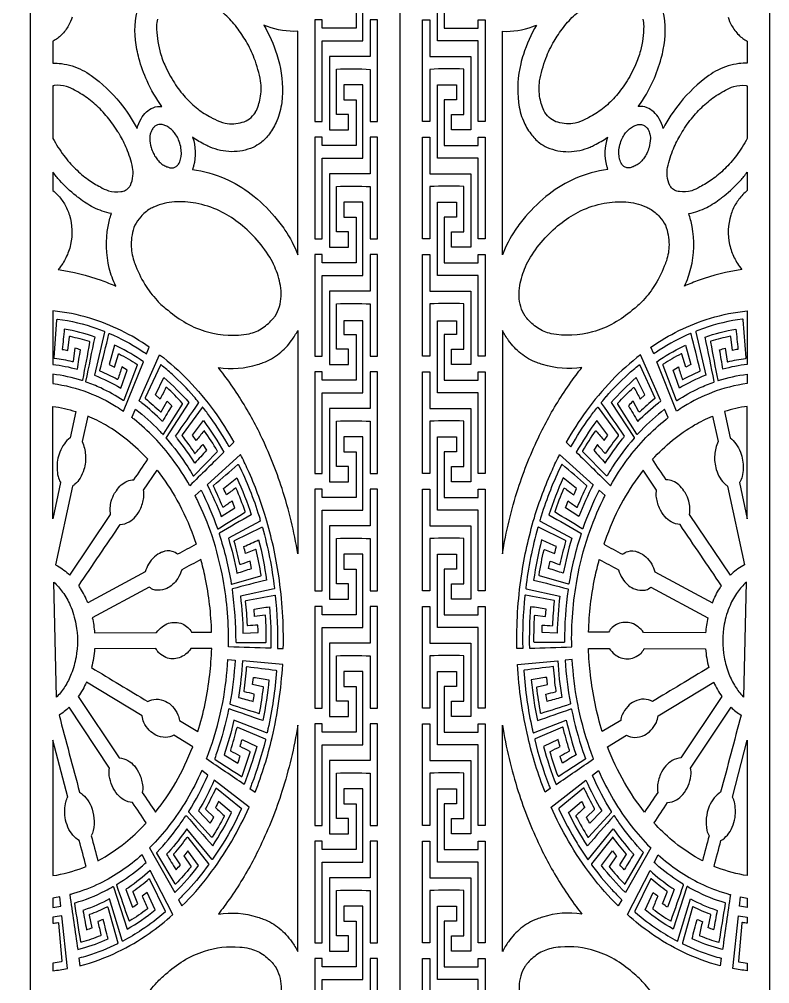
# Model space of a CAD drawing. Header units: millimetres. Extents: x -250 to 750, y -1000 to 1000.
# Drawn here: x 242 to 750, y -224 to 428 of the extents above; entities that cross this region are included whole.
import ezdxf

# ---------------------------------------------------------------- set-up
doc = ezdxf.new("R2010")
doc.units = ezdxf.units.MM
doc.layers.add('Default', color=70, linetype='Continuous')

msp = doc.modelspace()

# ---------------------------------------------------------------- linework, layer by layer
at = {"layer": 'Default'}
for p, q in [((250, -1000), (250, 1000)), ((500, -1000), (500, 1000))]:
    msp.add_line(p, q, dxfattribs=at)
for points in [[(0, -1000), (250, -1000), (500, -1000), (750, -1000), (750, 1000), (500, 1000), (250, 1000), (0, 1000), (-250, 1000), (-250, -1000)], [(470.22, 422.28), (447.2, 422.28), (447.2, 427.92), (442.38, 427.92), (442.38, 359.18), (447.2, 359.17), (447.2, 413.69), (474.81, 413.69), (474.81, 463.35), (461.91, 463.35), (461.91, 453.16), (470.22, 453.16)], [(529.78, 422.28), (552.8, 422.28), (552.8, 427.92), (557.62, 427.92), (557.62, 359.18), (552.8, 359.17), (552.8, 413.69), (525.19, 413.69), (525.19, 463.35), (538.09, 463.35), (538.09, 453.16), (529.78, 453.16)], [(474.81, 269.24), (474.81, 304.67), (461.91, 304.67), (461.91, 294.48), (470.22, 294.48), (470.22, 263.6), (447.2, 263.6), (447.2, 269.24), (442.38, 269.24), (442.38, 200.5), (447.2, 200.5), (447.2, 255.01), (474.81, 255.01)], [(525.19, 269.24), (525.19, 304.67), (538.09, 304.67), (538.09, 294.48), (529.78, 294.48), (529.78, 263.6), (552.8, 263.6), (552.8, 269.24), (557.62, 269.24), (557.62, 200.5), (552.8, 200.5), (552.8, 255.01), (525.19, 255.01)], [(461.91, 224.54), (461.91, 215.14), (470.22, 215.14), (470.22, 184.26), (447.2, 184.26), (447.2, 189.91), (442.38, 189.9), (442.38, 121.16), (447.2, 121.16), (447.2, 175.67), (474.81, 175.67), (474.81, 224.54)], [(538.09, 224.54), (538.09, 215.14), (529.78, 215.14), (529.78, 184.26), (552.8, 184.26), (552.8, 189.91), (557.62, 189.9), (557.62, 121.16), (552.8, 121.16), (552.8, 175.67), (525.19, 175.67), (525.19, 224.54)], [(300.03, 216.84), (300.03, 216.84)], [(699.97, 216.84), (699.97, 216.84)], [(470.22, 104.92), (447.2, 104.92), (447.2, 110.57), (442.38, 110.57), (442.38, 41.82), (447.2, 41.82), (447.2, 96.33), (474.81, 96.33), (474.81, 145.99), (461.91, 145.99), (461.91, 135.81), (470.22, 135.81)], [(529.78, 104.92), (552.8, 104.92), (552.8, 110.57), (557.62, 110.57), (557.62, 41.82), (552.8, 41.82), (552.8, 96.33), (525.19, 96.33), (525.19, 145.99), (538.09, 145.99), (538.09, 135.81), (529.78, 135.81)], [(474.81, -48.12), (474.81, -12.69), (461.91, -12.69), (461.91, -22.88), (470.22, -22.88), (470.22, -53.76), (447.2, -53.76), (447.2, -48.11), (442.38, -48.12), (442.38, -116.86), (447.2, -116.86), (447.2, -62.35), (474.81, -62.35)], [(525.19, -48.12), (525.19, -12.69), (538.09, -12.69), (538.09, -22.88), (529.78, -22.88), (529.78, -53.76), (552.8, -53.76), (552.8, -48.11), (557.62, -48.12), (557.62, -116.86), (552.8, -116.86), (552.8, -62.35), (525.19, -62.35)], [(470.22, -133.1), (447.2, -133.1), (447.2, -127.45), (442.38, -127.45), (442.38, -196.2), (447.2, -196.2), (447.2, -141.69), (474.81, -141.69), (474.81, -92.03), (461.91, -92.03), (461.91, -102.21), (470.22, -102.21)], [(529.78, -133.1), (552.8, -133.1), (552.8, -127.45), (557.62, -127.45), (557.62, -196.2), (552.8, -196.2), (552.8, -141.69), (525.19, -141.69), (525.19, -92.03), (538.09, -92.03), (538.09, -102.21), (529.78, -102.21)], [(474.81, -206.8), (474.81, -171.37), (461.91, -171.37), (461.91, -181.56), (470.22, -181.56), (470.22, -212.44), (447.2, -212.44), (447.2, -206.8), (442.38, -206.8), (442.38, -275.54), (447.2, -275.54), (447.2, -221.03), (474.81, -221.03)], [(525.19, -206.8), (525.19, -171.37), (538.09, -171.37), (538.09, -181.56), (529.78, -181.56), (529.78, -212.44), (552.8, -212.44), (552.8, -206.8), (557.62, -206.8), (557.62, -275.54), (552.8, -275.54), (552.8, -221.03), (525.19, -221.03)], [(268.89, -182.86), (268.89, -182.87)], [(731.11, -182.86), (731.11, -182.87)]]:
    msp.add_lwpolyline(points, close=True, dxfattribs=at)
for points in [[(278.2, 429.86, -0.049934), (275.78, 424.18, -0.07268), (270.98, 417.8, -0.083057), (265.15, 413.6), (265.15, 398.58, -0.039443), (270.9, 398.36, -0.087757), (285.06, 394, -0.03732), (291.14, 390.28, -0.067719), (310.64, 371.87, -0.044593), (322.15, 354.52, -0.074728), (324.77, 361.11, -0.078057), (328.41, 365.66, -0.092213), (332.9, 368.54, -0.125168), (338.94, 369.39, -0.054563), (328.84, 386.64, -0.0394), (323.39, 402, -0.016508), (321.96, 407.89, -0.104112), (322.09, 433.64, -0.055688)], [(335.89, 428.48, 0.042835), (335.24, 423.65, 0.062253), (337.43, 407.1, 0.042073), (340.82, 397.44, 0.040544), (347.36, 385.28, 0.040599), (354.71, 375.65, 0.044396), (363.09, 367.81, 0.048786), (372.37, 361.87, 0.012107), (374.7, 360.75, 0.075683), (381.61, 358.15, 0.127305), (393.29, 358.69, 0.097259), (398.12, 361.07, 0.081173), (402.09, 365.39), (402.27, 365.67, 0.071707), (405.39, 374.92, 0.079762), (405.65, 386.69, 0.045827), (401.41, 401.86, 0.042553), (395.79, 413.59, 0.019043), (392.92, 418.07, 0.041776), (385.7, 427.41, 0.045925), (377.4, 435, 0.04961)], [(664.11, 428.48, -0.042835), (664.76, 423.65, -0.062253), (662.57, 407.1, -0.042073), (659.18, 397.44, -0.040544), (652.64, 385.28, -0.040599), (645.29, 375.65, -0.044396), (636.91, 367.81, -0.048786), (627.63, 361.87, -0.012107), (625.3, 360.75, -0.075683), (618.39, 358.15, -0.127305), (606.71, 358.69, -0.097259), (601.88, 361.07, -0.081173), (597.91, 365.39), (597.73, 365.67, -0.071707), (594.61, 374.92, -0.079762), (594.35, 386.69, -0.045827), (598.59, 401.86, -0.042553), (604.21, 413.59, -0.019043), (607.08, 418.07, -0.041776), (614.3, 427.41, -0.045925), (622.6, 435, -0.04961)], [(721.8, 429.86, 0.049934), (724.22, 424.18, 0.07268), (729.02, 417.8, 0.083057), (734.85, 413.6), (734.85, 398.58, 0.039443), (729.1, 398.36, 0.087757), (714.94, 394, 0.03732), (708.86, 390.28, 0.067719), (689.36, 371.87, 0.044593), (677.85, 354.52, 0.074728), (675.23, 361.11, 0.078057), (671.59, 365.66, 0.092213), (667.1, 368.54, 0.125168), (661.06, 369.39, 0.054563), (671.16, 386.64, 0.0394), (676.61, 402, 0.016508), (678.04, 407.89, 0.104112), (677.91, 433.64, 0.055688)], [(327.31, -233.88, -0.051874), (335.49, -222.98, -0.035356), (341.42, -217.4, -0.050315), (353.46, -208.31, -0.059947), (367.75, -201.75, -0.100943), (391.55, -199.05, -0.026176), (397.81, -199.94, -0.090818), (406.98, -203.86, -0.071611), (414.26, -210.47, -0.012544), (415.45, -212, -0.069674), (418.42, -218.5, -0.112243), (419.03, -232.95, -0.057009)], [(672.69, -233.88, 0.051874), (664.51, -222.98, 0.035356), (658.58, -217.4, 0.050315), (646.54, -208.31, 0.059947), (632.25, -201.75, 0.100943), (608.45, -199.05, 0.026176), (602.19, -199.94, 0.090818), (593.02, -203.86, 0.071611), (585.74, -210.47, 0.012544), (584.55, -212, 0.069674), (581.58, -218.5, 0.112243), (580.97, -232.95, 0.057009)]]:
    msp.add_lwpolyline(points, format="xyb", dxfattribs=at)
for points in [[(359.49, 326.68, -0.074154), (381.5, 320.67, -0.058577), (399.25, 310.11, -0.052042), (415.12, 294.94, -0.024237), (422.12, 285.83, -0.052113), (430.82, 269.14), (430.82, 420.28, -0.10572), (410.31, 423.41, -0.012866), (407.79, 424.44, -0.054518), (416.64, 404.43, -0.018748), (418.41, 398.28, -0.089586), (419.93, 372.14, -0.068619), (416.63, 359.68, -0.064857), (411.61, 350.89, -0.067456), (405.7, 344.85, -0.057337), (400.54, 341.69, -0.102566), (385.97, 338.81, -0.099267), (371.43, 341.96, -0.020082), (368.47, 343.4, -0.039397), (359.7, 348.56, -0.146194), (360.31, 329.19, -0.015978), (359.73, 327.26, -0.014813)], [(479.85, 427.92), (479.85, 403.09), (452.24, 403.09), (452.24, 353.53), (465.18, 353.53), (465.18, 364), (456.88, 364), (456.88, 394.6, -0.031927), (479.85, 394.5), (479.85, 359.17), (484.75, 359.17), (484.75, 427.92)], [(520.15, 427.92), (520.15, 403.09), (547.76, 403.09), (547.76, 353.53), (534.82, 353.53), (534.82, 364), (543.12, 364), (543.12, 394.6, 0.031927), (520.15, 394.5), (520.15, 359.17), (515.25, 359.17), (515.25, 427.92)], [(640.51, 326.68, 0.074154), (618.5, 320.67, 0.058577), (600.75, 310.11, 0.052042), (584.88, 294.94, 0.024237), (577.88, 285.83, 0.052113), (569.18, 269.14), (569.18, 420.28, 0.10572), (589.69, 423.41, 0.012866), (592.21, 424.44, 0.054518), (583.36, 404.43, 0.018748), (581.59, 398.28, 0.089586), (580.07, 372.14, 0.068619), (583.37, 359.68, 0.064857), (588.39, 350.89, 0.067456), (594.3, 344.85, 0.057337), (599.46, 341.69, 0.102566), (614.03, 338.81, 0.099267), (628.57, 341.96, 0.020082), (631.53, 343.4, 0.039397), (640.3, 348.56, 0.146194), (639.69, 329.19, 0.015978), (640.27, 327.26, 0.014813)], [(265.15, 383.38), (265.15, 347.81, 0.037846), (272.51, 336.3, 0.03796), (280.47, 327.18, 0.039632), (288.98, 320, 0.038547), (297.29, 314.94, 0.070785), (302.78, 312.45, 0.108012), (311.12, 311.85, 0.123829), (314.36, 312.75, 0.093389), (316.88, 314.95, 0.028579), (317.57, 315.95, 0.079867), (319.28, 322.42, 0.065727), (319.1, 328.19, 0.042308), (315.1, 340.82, 0.039146), (310.17, 350.59, 0.006986), (309.19, 352.16, 0.03609), (302.03, 362.24, 0.039228), (293.82, 370.8, 0.041576), (284.96, 377.49, 0.023804), (279.84, 380.4, 0.070785), (274.35, 382.9, 0.108012), (266.01, 383.5, 0.032381)], [(474.81, 334.35), (474.81, 384, 0.000761), (461.91, 384.01), (461.91, 373.83), (470.22, 373.83), (470.22, 342.94), (447.2, 342.94), (447.2, 348.58), (442.38, 348.59), (442.38, 279.84), (447.2, 279.84), (447.2, 334.35)], [(525.19, 334.35), (525.19, 384, -0.000761), (538.09, 384.01), (538.09, 373.83), (529.78, 373.83), (529.78, 342.94), (552.8, 342.94), (552.8, 348.58), (557.62, 348.59), (557.62, 279.84), (552.8, 279.84), (552.8, 334.35)], [(734.85, 383.38), (734.85, 347.81, -0.037846), (727.49, 336.3, -0.03796), (719.53, 327.18, -0.039632), (711.02, 320, -0.038547), (702.71, 314.94, -0.070785), (697.22, 312.45, -0.108012), (688.88, 311.85, -0.123829), (685.64, 312.75, -0.093389), (683.12, 314.95, -0.028579), (682.43, 315.95, -0.079867), (680.72, 322.42, -0.065727), (680.9, 328.19, -0.042308), (684.9, 340.82, -0.039146), (689.83, 350.59, -0.006986), (690.81, 352.16, -0.03609), (697.97, 362.24, -0.039228), (706.18, 370.8, -0.041576), (715.04, 377.49, -0.023804), (720.16, 380.4, -0.070785), (725.65, 382.9, -0.108012), (733.99, 383.5, -0.032381)], [(350.11, 330.28, 0.06094), (351.51, 333.69, 0.118029), (351.74, 341.6, 0.010301), (351.59, 342.26, 0.0485), (350.2, 346.78, 0.045447), (348.39, 350.21, 0.041635), (346.52, 352.65, 0.050946), (344.14, 354.8, 0.056098), (341.5, 356.33, 0.051935), (339.09, 357.11, 0.149466), (335.95, 356.99, 0.080778), (334.17, 356.01, 0.068781), (332.65, 354.41, 0.0592), (331.53, 352.32, 0.077127), (330.73, 348.72, 0.022076), (330.71, 347.62, 0.055351), (331.64, 341.75, 0.045516), (333.17, 337.63, 0.04217), (334.95, 334.57, 0.046696), (337.13, 331.99, 0.050879), (339.58, 330.01, 0.056839), (342.3, 328.63, 0.020226), (343.27, 328.32, 0.109621), (345.5, 327.85, 0.105728), (347.71, 328.36, 0.077585), (349.41, 329.53, 0.03299)], [(649.89, 330.28, -0.06094), (648.49, 333.69, -0.118029), (648.26, 341.6, -0.010301), (648.41, 342.26, -0.0485), (649.8, 346.78, -0.045447), (651.61, 350.21, -0.041635), (653.48, 352.65, -0.050946), (655.86, 354.8, -0.056098), (658.5, 356.33, -0.051935), (660.91, 357.11, -0.149466), (664.05, 356.99, -0.080778), (665.83, 356.01, -0.068781), (667.35, 354.41, -0.0592), (668.47, 352.32, -0.077127), (669.27, 348.72, -0.022076), (669.29, 347.62, -0.055351), (668.36, 341.75, -0.045516), (666.83, 337.63, -0.04217), (665.05, 334.57, -0.046696), (662.87, 331.99, -0.050879), (660.42, 330.01, -0.056839), (657.7, 328.63, -0.020226), (656.73, 328.32, -0.109621), (654.5, 327.85, -0.105728), (652.29, 328.36, -0.077585), (650.59, 329.53, -0.03299)], [(479.85, 348.59), (479.85, 323.76), (452.24, 323.76), (452.24, 274.19, 0.00033), (465.18, 274.19), (465.18, 284.67), (456.88, 284.67), (456.88, 315.26, -0.031927), (479.85, 315.16), (479.85, 279.84), (484.75, 279.84), (484.75, 348.58)], [(520.15, 348.59), (520.15, 323.76), (547.76, 323.76), (547.76, 274.19, -0.00033), (534.82, 274.19), (534.82, 284.67), (543.12, 284.67), (543.12, 315.26, 0.031927), (520.15, 315.16), (520.15, 279.84), (515.25, 279.84), (515.25, 348.58)], [(265.15, 324.93), (265.15, 312.56, -0.057926), (270.83, 306.64, -0.023424), (272.96, 303.53, -0.060469), (276.35, 295.84, -0.127002), (277.12, 275.96, -0.032883), (275.78, 271.27, -0.050999), (271.78, 263.2, -0.030478), (268.84, 259.12, -0.050426), (297.78, 251.87, -0.017088), (307.63, 247.93, -0.052031), (303.3, 260.05, -0.105222), (302.52, 288.31, -0.035155), (304.74, 296.98, -0.064983), (292.64, 301.14, -0.051163), (282.94, 307.32, 0.013583), (280.87, 308.96, -0.043513), (269.78, 319.35, -0.018899)], [(734.85, 324.93), (734.85, 312.56, 0.057926), (729.17, 306.64, 0.023424), (727.04, 303.53, 0.060469), (723.65, 295.84, 0.127002), (722.88, 275.96, 0.032883), (724.22, 271.27, 0.050999), (728.22, 263.2, 0.030478), (731.16, 259.12, 0.050426), (702.22, 251.87, 0.017088), (692.37, 247.93, 0.052031), (696.7, 260.05, 0.105222), (697.48, 288.31, 0.035155), (695.26, 296.98, 0.064983), (707.36, 301.14, 0.051163), (717.06, 307.32, -0.013583), (719.13, 308.96, 0.043513), (730.22, 319.35, 0.018899)], [(418.42, 234.03, 0.11387), (419.03, 248.28, 0.05759), (415.18, 261.02, 0.036949), (411.9, 267.39, 0.043111), (401.95, 280.47, 0.047486), (390.45, 291.04, 0.051444), (377.88, 298.73, 0.066627), (361.87, 303.98, 0.060391), (347.36, 304.91, 0.09153), (333.89, 301.57, 0.013667), (331.03, 300.15, 0.084766), (324.53, 294.86, 0.056739), (320.54, 289.03, 0.095925), (318.11, 275.85, 0.080253), (319.9, 265.04, 0.015722), (320.59, 263.17, 0.050848), (327.39, 249.07, 0.052096), (335.61, 238.24, 0.044539), (343.05, 231.57, 0.050906), (355.34, 222.93, 0.060368), (369.83, 216.91, 0.117361), (397.81, 215.74, 0.090753), (407.01, 219.63, 0.071616), (414.33, 226.22, 0.011758), (415.45, 227.63, 0.070814)], [(581.58, 234.03, -0.11387), (580.97, 248.28, -0.05759), (584.82, 261.02, -0.036949), (588.1, 267.39, -0.043111), (598.05, 280.47, -0.047486), (609.55, 291.04, -0.051444), (622.12, 298.73, -0.066627), (638.13, 303.98, -0.060391), (652.64, 304.91, -0.09153), (666.11, 301.57, -0.013667), (668.97, 300.15, -0.084766), (675.47, 294.86, -0.056739), (679.46, 289.03, -0.095925), (681.89, 275.85, -0.080253), (680.1, 265.04, -0.015722), (679.41, 263.17, -0.050848), (672.61, 249.07, -0.052096), (664.39, 238.24, -0.044539), (656.95, 231.57, -0.050906), (644.66, 222.93, -0.060368), (630.17, 216.91, -0.117361), (602.19, 215.74, -0.090753), (592.99, 219.63, -0.071616), (585.67, 226.22, -0.011758), (584.55, 227.63, -0.070814)], [(479.85, 269.24), (479.85, 244.41), (452.24, 244.41), (452.24, 194.85), (465.18, 194.85), (465.18, 205.32), (456.88, 205.32), (456.88, 235.92, -0.031256), (479.85, 235.82), (479.85, 200.5), (484.75, 200.5), (484.75, 269.24)], [(520.15, 269.24), (520.15, 244.41), (547.76, 244.41), (547.76, 194.85), (534.82, 194.85), (534.82, 205.32), (543.12, 205.32), (543.12, 235.92, 0.031256), (520.15, 235.82), (520.15, 200.5), (515.25, 200.5), (515.25, 269.24)], [(278.84, 197.15, -0.246624), (278.64, 196.82, -0.190496), (278.44, 196.79, 0.022765), (266.27, 198.98, -0.278479), (265.98, 199.29, -0.074387), (265.97, 199.47), (267.93, 225.16, -0.235311), (268.11, 225.51, -0.189673), (268.3, 225.56, -0.05572), (294.8, 219.31, -0.010506), (299.8, 217.4, -0.285057), (300.04, 216.93, -0.037177), (300.03, 216.84), (293.32, 187.69, -0.041705), (311.06, 178.92), (315.34, 191.17), (311.78, 193.25, -0.004142), (309.14, 185.07, -0.27957), (308.89, 184.81, -0.187111), (308.7, 184.83, 0.022758), (297.19, 190.45, -0.283471), (296.96, 190.93, -0.039558), (296.98, 191.02, 0.002971), (303.09, 215.56, -0.264074), (303.32, 215.86, -0.194068), (303.52, 215.85, -0.043073), (324.66, 204.6, -0.007797), (328.45, 202.06), (330.3, 206.7, 0.036719), (311.39, 217.81, 0.041538), (290.15, 226.21, 0.048806), (265.15, 231.19), (265.15, 194.95, -0.03971), (281.71, 191.7, -0.005468), (283.88, 204.87, 0.011457), (280.07, 205.88)], [(721.16, 197.15, 0.246624), (721.36, 196.82, 0.190496), (721.56, 196.79, -0.022765), (733.73, 198.98, 0.278479), (734.02, 199.29, 0.074387), (734.03, 199.47), (732.07, 225.16, 0.235311), (731.89, 225.51, 0.189673), (731.7, 225.56, 0.05572), (705.2, 219.31, 0.010506), (700.2, 217.4, 0.285057), (699.96, 216.93, 0.037177), (699.97, 216.84), (706.68, 187.69, 0.041705), (688.94, 178.92), (684.66, 191.17), (688.22, 193.25, 0.004142), (690.86, 185.07, 0.27957), (691.11, 184.81, 0.187111), (691.3, 184.83, -0.022758), (702.81, 190.45, 0.283471), (703.04, 190.93, 0.039558), (703.02, 191.02, -0.002971), (696.91, 215.56, 0.264074), (696.68, 215.86, 0.194068), (696.48, 215.85, 0.043073), (675.34, 204.6, 0.007797), (671.55, 202.06), (669.7, 206.7, -0.036719), (688.61, 217.81, -0.041538), (709.85, 226.21, -0.048806), (734.85, 231.19), (734.85, 194.95, 0.03971), (718.29, 191.7, 0.005468), (716.12, 204.87, -0.011457), (719.93, 205.88)], [(276.38, 213.62, -0.232847), (276.56, 213.96, -0.20596), (276.77, 214, -0.024081), (289.78, 210.59, -0.255188), (290.03, 210.24, -0.082001), (290.03, 210.05, -0.002612), (285.19, 184.36, -0.244104), (284.99, 184.05, -0.198588), (284.78, 184.04, 0.045467), (265.15, 188.34), (265.15, 182.01, -0.058676), (289.03, 175.94, -0.045951), (308.01, 166.52, -0.012175), (313.01, 163.26), (326.35, 196.78, 0.037228), (308.84, 207.09, 0.004082), (306.9, 208.03), (303.31, 194.93), (306.84, 193.17), (309.44, 201.88, -0.261942), (309.68, 202.16, -0.197758), (309.89, 202.14, -0.023624), (322.02, 195.08, -0.314437), (322.18, 194.48), (313.25, 170.76, -0.274345), (313, 170.52, -0.19248), (312.79, 170.56, 0.03746), (297.48, 179.02, 0.02375), (287.76, 182.93, -0.252381), (287.52, 183.29, -0.08245), (287.52, 183.48, -0.00145), (293.73, 213.48, 0.044838), (272.88, 218.9, 0.003637), (271.51, 205.1, -0.022703), (275.26, 204.4)], [(377.08, 192.83, 0.111875), (403.62, 194.85, 0.005323), (407.48, 196.16, 0.080454), (418.25, 202.31, 0.063361), (426.63, 211.18, 0.034993), (430.82, 217.9), (430.82, 66.87, 0.037553), (420.14, 111, 0.035197), (405.65, 147.15, 0.014939), (398.49, 160.86), (398.49, 160.86, 0.033832), (381.02, 187.74, 0.007165)], [(622.92, 192.83, -0.111875), (596.38, 194.85, -0.005323), (592.52, 196.16, -0.080454), (581.75, 202.31, -0.063361), (573.37, 211.18, -0.034993), (569.18, 217.9), (569.18, 66.87, -0.037553), (579.86, 111, -0.035197), (594.35, 147.15, -0.014939), (601.51, 160.86), (601.51, 160.86, -0.033832), (618.98, 187.74, -0.007165)], [(723.62, 213.62, 0.232847), (723.44, 213.96, 0.20596), (723.23, 214, 0.024081), (710.22, 210.59, 0.255188), (709.97, 210.24, 0.082001), (709.97, 210.05, 0.002612), (714.81, 184.36, 0.244104), (715.01, 184.05, 0.198588), (715.22, 184.04, -0.045467), (734.85, 188.34), (734.85, 182.01, 0.058676), (710.97, 175.94, 0.045951), (691.99, 166.52, 0.012175), (686.99, 163.26), (673.65, 196.78, -0.037228), (691.16, 207.09, -0.004082), (693.1, 208.03), (696.69, 194.93), (693.16, 193.17), (690.56, 201.88, 0.261942), (690.32, 202.16, 0.197758), (690.11, 202.14, 0.023624), (677.98, 195.08, 0.314437), (677.82, 194.48), (686.75, 170.76, 0.274345), (687, 170.52, 0.19248), (687.21, 170.56, -0.03746), (702.52, 179.02, -0.02375), (712.24, 182.93, 0.252381), (712.48, 183.29, 0.08245), (712.48, 183.48, 0.00145), (706.27, 213.48, -0.044838), (727.12, 218.9, -0.003637), (728.49, 205.1, 0.022703), (724.74, 204.4)], [(323.57, 170.29), (337.36, 201.55, -0.036684), (356.78, 184.13, -0.033936), (374.17, 163.3, -0.028087), (387.62, 142.33), (384.43, 139.19, 0.02965), (371.71, 159.14, 0.011347), (366.56, 165.93, 0.508049), (366.08, 165.92), (366.08, 165.91), (352.51, 147.25, 0.323156), (352.52, 146.62, -0.015489), (361.02, 134.95, 0.520344), (361.5, 134.91, 0.002657), (366.55, 140.78), (369.07, 136.87, 0.001814), (361.2, 128.27, 0.030566), (349.55, 144.62, 0.003556), (348.13, 146.35, -0.001907), (363.7, 168.8, 0.324096), (363.69, 169.43, 0.019343), (360.51, 173.17, 0.113249), (360.42, 173.35, 0.030921), (345.96, 188.18, 0.015966), (338.34, 194.66, 0.425269), (337.92, 194.58, 0.044353), (337.88, 194.51), (327.64, 172.46, 0.285325), (327.7, 171.91, 0.054408), (327.75, 171.85, -0.018739), (337.96, 162.86, 0.439619), (338.39, 162.9, 0.045303), (338.44, 162.97), (342.43, 170.15, -0.017865), (345.52, 167.04, 0.000915), (339.22, 156.4, 0.034447), (325.15, 169.07, 0.003787)], [(676.43, 170.29), (662.64, 201.55, 0.036684), (643.22, 184.13, 0.033936), (625.83, 163.3, 0.028087), (612.38, 142.33), (615.57, 139.19, -0.02965), (628.29, 159.14, -0.011347), (633.44, 165.93, -0.508049), (633.92, 165.92), (633.92, 165.91), (647.49, 147.25, -0.323156), (647.48, 146.62, 0.015489), (638.98, 134.95, -0.520344), (638.5, 134.91, -0.002657), (633.45, 140.78), (630.93, 136.87, -0.001814), (638.8, 128.27, -0.030566), (650.45, 144.62, -0.003556), (651.87, 146.35, 0.001907), (636.3, 168.8, -0.324096), (636.31, 169.43, -0.019343), (639.49, 173.17, -0.113249), (639.58, 173.35, -0.030921), (654.04, 188.18, -0.015966), (661.66, 194.66, -0.425269), (662.08, 194.58, -0.044353), (662.12, 194.51), (672.36, 172.46, -0.285325), (672.3, 171.91, -0.054408), (672.25, 171.85, 0.018739), (662.04, 162.86, -0.439619), (661.61, 162.9, -0.045303), (661.56, 162.97), (657.57, 170.15, 0.017865), (654.48, 167.04, -0.000915), (660.78, 156.4, -0.034447), (674.85, 169.07, -0.003787)], [(479.85, 189.9), (479.85, 165.07), (452.24, 165.07), (452.24, 115.51), (465.18, 115.51), (465.18, 125.98), (456.88, 125.98), (456.88, 156.58, -0.031256), (479.85, 156.48), (479.85, 121.16), (484.75, 121.16), (484.75, 189.91)], [(520.15, 189.9), (520.15, 165.07), (547.76, 165.07), (547.76, 115.51), (534.82, 115.51), (534.82, 125.98), (543.12, 125.98), (543.12, 156.58, 0.031256), (520.15, 156.48), (520.15, 121.16), (515.25, 121.16), (515.25, 189.91)], [(357.2, 169.14), (341.75, 145.63, 0.321807), (341.77, 145.01, -0.036448), (356.32, 125.69, -0.009918), (360.01, 119.71, 0.305406), (360.3, 119.54, 0.174324), (360.49, 119.64), (376.3, 135.94, 0.323856), (376.36, 136.57, 0.02023), (367.77, 149.89, 0.505062), (367.29, 149.92, 0.002475), (362.08, 143.54), (359.48, 147.15), (367.02, 156.93, -0.031468), (380.81, 135.63, 0.001024), (357.76, 112.95, 0.031991), (346.1, 130.86, 0.031866), (333.72, 145.48, 0.034208), (320.04, 157.92, 0.003501), (318.61, 159.03), (321.07, 164.61, -0.03808), (337.04, 150.3, -0.005931), (339.45, 147.72, 0.489009), (339.92, 147.76), (339.93, 147.78), (352.74, 168.17, 0.324035), (352.71, 168.78), (352.7, 168.8, 0.021155), (342.13, 179.36, 0.432314), (341.71, 179.33, 0.052739), (341.66, 179.25, -0.00137), (337.61, 171.57), (334.49, 174.36), (340.26, 186.01, -0.035603)], [(642.8, 169.14), (658.25, 145.63, -0.321807), (658.23, 145.01, 0.036448), (643.68, 125.69, 0.009918), (639.99, 119.71, -0.305406), (639.7, 119.54, -0.174324), (639.51, 119.64), (623.7, 135.94, -0.323856), (623.64, 136.57, -0.02023), (632.23, 149.89, -0.505062), (632.71, 149.92, -0.002475), (637.92, 143.54), (640.52, 147.15), (632.98, 156.93, 0.031468), (619.19, 135.63, -0.001024), (642.24, 112.95, -0.031991), (653.9, 130.86, -0.031866), (666.28, 145.48, -0.034208), (679.96, 157.92, -0.003501), (681.39, 159.03), (678.93, 164.61, 0.03808), (662.96, 150.3, 0.005931), (660.55, 147.72, -0.489009), (660.08, 147.76), (660.07, 147.78), (647.26, 168.17, -0.324035), (647.29, 168.78), (647.3, 168.8, -0.021155), (657.87, 179.36, -0.432314), (658.29, 179.33, -0.052739), (658.34, 179.25, 0.00137), (662.39, 171.57), (665.51, 174.36), (659.74, 186.01, 0.035603)], [(265.15, 166.6, -0.041739), (280.58, 163.05), (276.78, 145.21, 0.071958), (272.9, 141.33, 0.067217), (269.79, 135.65, 0.097726), (267.96, 124.66, 0.048825), (268.66, 119.16, 0.076414), (270.22, 115.39), (270.39, 115.13), (265.15, 90.52)], [(734.85, 166.6, 0.041739), (719.42, 163.05), (723.22, 145.21, -0.071958), (727.1, 141.33, -0.067217), (730.21, 135.65, -0.097726), (732.04, 124.66, -0.048825), (731.34, 119.16, -0.076414), (729.78, 115.39), (729.61, 115.13), (734.85, 90.52)], [(304.19, 93.56, -0.102482), (304.68, 102.56, -0.077111), (306.94, 107.83, -0.031754), (308.12, 109.49, -0.07495), (311.44, 113.47, -0.087679), (315.49, 116.02, -0.097053), (319.95, 116.91, 0.004719), (329.31, 130.79, 0.037417), (315.68, 143.72, 0.04035), (300.83, 154.02, 0.033), (288.69, 160.05), (284.96, 142.73, -0.086903), (287.21, 133.87, -0.092503), (286.14, 123.89, -0.069375), (283.52, 118.06, -0.072706), (280.09, 113.96, -0.031365), (278.51, 112.73), (267.02, 59.35, -0.066502), (275.63, 53.34, -0.006979), (276.51, 52.52)], [(695.81, 93.56, 0.102482), (695.32, 102.56, 0.077111), (693.06, 107.83, 0.031754), (691.88, 109.49, 0.07495), (688.56, 113.47, 0.087679), (684.51, 116.02, 0.097053), (680.05, 116.91, -0.004719), (670.69, 130.79, -0.037417), (684.32, 143.72, -0.04035), (699.17, 154.02, -0.033), (711.31, 160.05), (715.04, 142.73, 0.086903), (712.79, 133.87, 0.092503), (713.86, 123.89, 0.069375), (716.48, 118.06, 0.072706), (719.91, 113.96, 0.031365), (721.49, 112.73), (732.98, 59.35, 0.066502), (724.37, 53.34, 0.006979), (723.49, 52.52)], [(417.85, 2.87), (421, 2.8, 0.042173), (417.92, 51.91), (417.92, 51.91, 0.036574), (409.18, 91.29, 0.034128), (397.03, 123.77, 0.011851), (392.09, 134.01), (369.45, 113.62, -0.029335), (379.02, 92.05), (388.17, 98.05, 0.004287), (386.4, 102.63, -0.003288), (380.47, 98.43, -0.438129), (380.03, 98.57), (380.01, 98.61, 0.01592), (373.77, 112.56, -0.308837), (373.84, 113.15), (373.87, 113.18, 0.00054), (390.29, 127.26, -0.457862), (390.74, 127.17), (390.76, 127.13, -0.039636), (404.58, 92.36, -0.003068), (405.45, 89.47, -0.334901), (405.3, 88.91), (405.26, 88.89), (383.84, 77.55, -0.027591), (389.64, 53.74, -0.006316), (399.55, 56.99), (398.57, 61.97, -0.003644), (392.1, 59.56, -0.38862), (391.69, 59.82), (391.68, 59.87, 0.013516), (387.88, 75.28, -0.256796), (387.98, 75.78, -0.098751), (388.08, 75.86), (406.41, 84.93, -0.408942), (406.83, 84.71), (406.84, 84.67, -0.040214), (415, 43.67, -0.279333), (414.83, 43.21, -0.108243), (414.72, 43.15), (391.97, 38.19, -0.026445), (393.73, 13.25), (403.93, 13.6, 0.014885), (403.8, 18.74, -0.0116), (397.07, 18.25, -0.342866), (396.73, 18.63), (396.72, 18.67, 0.013487), (395.53, 34.81, -0.282177), (395.71, 35.27, -0.110746), (395.83, 35.32, 0.001746), (415.19, 38.95, -0.362392), (415.56, 38.62), (415.57, 38.57, -0.032706), (417.03, 2.89, -0.000309)], [(582.15, 2.87), (579, 2.8, -0.042173), (582.08, 51.91), (582.08, 51.91, -0.036574), (590.82, 91.29, -0.034128), (602.97, 123.77, -0.011851), (607.91, 134.01), (630.55, 113.62, 0.029335), (620.98, 92.05), (611.83, 98.05, -0.004287), (613.6, 102.63, 0.003288), (619.53, 98.43, 0.438129), (619.97, 98.57), (619.99, 98.61, -0.01592), (626.23, 112.56, 0.308837), (626.16, 113.15), (626.13, 113.18, -0.00054), (609.71, 127.26, 0.457862), (609.26, 127.17), (609.24, 127.13, 0.039636), (595.42, 92.36, 0.003068), (594.55, 89.47, 0.334901), (594.7, 88.91), (594.74, 88.89), (616.16, 77.55, 0.027591), (610.36, 53.74, 0.006316), (600.45, 56.99), (601.43, 61.97, 0.003644), (607.9, 59.56, 0.38862), (608.31, 59.82), (608.32, 59.87, -0.013516), (612.12, 75.28, 0.256796), (612.02, 75.78, 0.098751), (611.92, 75.86), (593.59, 84.93, 0.408942), (593.17, 84.71), (593.16, 84.67, 0.040214), (585, 43.67, 0.279333), (585.17, 43.21, 0.108243), (585.28, 43.15), (608.03, 38.19, 0.026445), (606.27, 13.25), (596.07, 13.6, -0.014885), (596.2, 18.74, 0.0116), (602.93, 18.25, 0.342866), (603.27, 18.63), (603.28, 18.67, -0.013487), (604.47, 34.81, 0.282177), (604.29, 35.27, 0.110746), (604.17, 35.32, -0.001746), (584.81, 38.95, 0.362392), (584.44, 38.62), (584.43, 38.57, 0.032706), (582.97, 2.89, 0.000309)], [(282.61, 45.35, 0.001204), (310.67, 86.67, 0.114814), (316.69, 88.46, 0.081275), (321.05, 92.08, 0.074995), (324.64, 97.86, 0.075302), (326.69, 105.94, 0.064865), (326.47, 109.93), (335.59, 123.39, -0.040031), (349.09, 103.2, -0.039281), (360.32, 78.59, -0.007584), (362.13, 73.39, -0.004997), (349.55, 66.58, 0.098876), (345.82, 68.52, 0.173588), (339.2, 68.07, 0.018707), (338.47, 67.73, 0.088935), (333.88, 64.95, 0.081302), (329.84, 59.91, 0.057075), (327.68, 54.73), (288.79, 33.7, 0.047726), (283.81, 43.54, 0.010151)], [(361.33, 106.31), (365.34, 109.92, -0.034836), (376.39, 84.07, 0.34825), (376.69, 83.81, 0.138543), (376.84, 83.85, 0.00089), (395.04, 94.96, 0.315464), (395.21, 95.55, 0.015726), (389.16, 111.14, 0.360515), (388.84, 111.36, 0.136002), (388.7, 111.31, 0.000896), (382.54, 106.67, 0.001287), (380.64, 110.98, -0.003096), (389.66, 118.22, -0.028521), (399.37, 93.29, 0.001424), (377.76, 80.89, 0.3153), (377.59, 80.3, -0.039034), (385.77, 46.69, 0.31069), (386.03, 46.35, 0.144435), (386.17, 46.35), (405.75, 52, 0.292641), (406.02, 52.44), (406.01, 52.54, 0.015097), (402.66, 69.49, 0.325105), (402.38, 69.8, 0.144534), (402.24, 69.79), (395.47, 67.02, 0.006419), (394.32, 71.77, -0.002433), (404.3, 76.27, -0.026855), (409.69, 49.14, 0.00271), (386.61, 43.19, 0.294673), (386.34, 42.76), (386.34, 42.67, -0.036333), (388.79, 7.48, 0.27571), (388.99, 7.07, 0.137493), (389.13, 7.03, 0.003353), (409.15, 6.96, 0.321331), (409.48, 7.32), (409.49, 7.41, 0.014775), (409, 24.93, 0.287963), (408.78, 25.32, 0.143579), (408.64, 25.34), (401.58, 24.57), (401.24, 29.55, -0.005293), (411.72, 31.09, -0.026251), (412.53, 3.04, 0.000444), (383.91, 3.99, 0.050704), (380.26, 49.72, 0.035575), (372.78, 78.96, 0.034296), (362.71, 103.57, 0.004121)], [(638.67, 106.31), (634.66, 109.92, 0.034836), (623.61, 84.07, -0.34825), (623.31, 83.81, -0.138543), (623.16, 83.85, -0.00089), (604.96, 94.96, -0.315464), (604.79, 95.55, -0.015726), (610.84, 111.14, -0.360515), (611.16, 111.36, -0.136002), (611.3, 111.31, -0.000896), (617.46, 106.67, -0.001287), (619.36, 110.98, 0.003096), (610.34, 118.22, 0.028521), (600.63, 93.29, -0.001424), (622.24, 80.89, -0.3153), (622.41, 80.3, 0.039034), (614.23, 46.69, -0.31069), (613.97, 46.35, -0.144435), (613.83, 46.35), (594.25, 52, -0.292641), (593.98, 52.44), (593.99, 52.54, -0.015097), (597.34, 69.49, -0.325105), (597.62, 69.8, -0.144534), (597.76, 69.79), (604.53, 67.02, -0.006419), (605.68, 71.77, 0.002433), (595.7, 76.27, 0.026855), (590.31, 49.14, -0.00271), (613.39, 43.19, -0.294673), (613.66, 42.76), (613.66, 42.67, 0.036333), (611.21, 7.48, -0.27571), (611.01, 7.07, -0.137493), (610.87, 7.03, -0.003353), (590.85, 6.96, -0.321331), (590.52, 7.32), (590.51, 7.41, -0.014775), (591, 24.93, -0.287963), (591.22, 25.32, -0.143579), (591.36, 25.34), (598.42, 24.57), (598.76, 29.55, 0.005293), (588.28, 31.09, 0.026251), (587.47, 3.04, -0.000444), (616.09, 3.99, -0.050704), (619.74, 49.72, -0.035575), (627.22, 78.96, -0.034296), (637.29, 103.57, -0.004121)], [(717.39, 45.35, -0.001204), (689.33, 86.67, -0.114814), (683.31, 88.46, -0.081275), (678.95, 92.08, -0.074995), (675.36, 97.86, -0.075302), (673.31, 105.94, -0.064865), (673.53, 109.93), (664.41, 123.39, 0.040031), (650.91, 103.2, 0.039281), (639.68, 78.59, 0.007584), (637.87, 73.39, 0.004997), (650.45, 66.58, -0.098876), (654.18, 68.52, -0.173588), (660.8, 68.07, -0.018707), (661.53, 67.73, -0.088935), (666.12, 64.95, -0.081302), (670.16, 59.91, -0.057075), (672.32, 54.73), (711.21, 33.7, -0.047726), (716.19, 43.54, -0.010151)], [(479.85, 110.57), (479.85, 85.74), (452.24, 85.74), (452.24, 36.17), (465.18, 36.17), (465.18, 46.65), (456.88, 46.65), (456.88, 77.24, -0.031927), (479.85, 77.14), (479.85, 41.82), (484.75, 41.82), (484.75, 110.57)], [(520.15, 110.57), (520.15, 85.74), (547.76, 85.74), (547.76, 36.17), (534.82, 36.17), (534.82, 46.65), (543.12, 46.65), (543.12, 77.24, 0.031927), (520.15, 77.14), (520.15, 41.82), (515.25, 41.82), (515.25, 110.57)], [(474.81, 16.99), (474.81, 66.65, 0.000761), (461.91, 66.65), (461.91, 56.47), (470.22, 56.47), (470.22, 25.58), (447.2, 25.58), (447.2, 31.23), (442.38, 31.23), (442.38, -37.52), (447.2, -37.52), (447.2, 16.99)], [(525.19, 16.99), (525.19, 66.65, -0.000761), (538.09, 66.65), (538.09, 56.47), (529.78, 56.47), (529.78, 25.58), (552.8, 25.58), (552.8, 31.23), (557.62, 31.23), (557.62, -37.52), (552.8, -37.52), (552.8, 16.99)], [(335.33, 13.76, -0.07384), (339.03, 17.57, -0.085076), (343.38, 19.9, -0.184952), (352.73, 19.48, -0.070774), (356.51, 17.11, -0.08644), (358.93, 13.93, 0.000515), (372.53, 14.01, 0.043944), (368.18, 50.92, 0.01535), (365.26, 63.07, -0.005554), (352.32, 56.12, -0.067697), (349.6, 50.21, -0.070685), (346.09, 46.05, -0.072697), (342.32, 43.51, -0.12243), (336.18, 42.2, -0.050196), (333.61, 42.54, -0.105765), (330.39, 44.36), (291.83, 23.66, -0.036577), (293.35, 13.48)], [(664.67, 13.76, 0.07384), (660.97, 17.57, 0.085076), (656.62, 19.9, 0.184952), (647.27, 19.48, 0.070774), (643.49, 17.11, 0.08644), (641.07, 13.93, -0.000515), (627.47, 14.01, -0.043944), (631.82, 50.92, -0.01535), (634.74, 63.07, 0.005554), (647.68, 56.12, 0.067697), (650.4, 50.21, 0.070685), (653.91, 46.05, 0.072697), (657.68, 43.51, 0.12243), (663.82, 42.2, 0.050196), (666.39, 42.54, 0.105765), (669.61, 44.36), (708.17, 23.66, 0.036577), (706.65, 13.48)], [(265.77, 47.7, -0.053163), (271.76, 41.02, -0.051231), (276.85, 32.05, -0.057065), (280.74, 19.26, -0.0895), (280.81, -3, -0.051295), (277.62, -14.31, -0.048209), (273.26, -22.91, -0.049116), (268.12, -29.54, -0.004966), (267.56, -30.11)], [(734.23, 47.7, 0.053163), (728.24, 41.02, 0.051231), (723.15, 32.05, 0.057065), (719.26, 19.26, 0.0895), (719.19, -3, 0.051295), (722.38, -14.31, 0.048209), (726.74, -22.91, 0.049116), (731.88, -29.54, 0.004966), (732.44, -30.11)], [(479.85, 31.23), (479.85, 6.4), (452.24, 6.4), (452.24, -43.16, 0.00033), (465.18, -43.16), (465.18, -32.69), (456.88, -32.69), (456.88, -2.1, -0.031927), (479.85, -2.2), (479.85, -37.52), (484.75, -37.52), (484.75, 31.23)], [(520.15, 31.23), (520.15, 6.4), (547.76, 6.4), (547.76, -43.16, -0.00033), (534.82, -43.16), (534.82, -32.69), (543.12, -32.69), (543.12, -2.1, 0.031927), (520.15, -2.2), (520.15, -37.52), (515.25, -37.52), (515.25, 31.23)], [(291.26, -10.06, 0.000746), (329.37, -32.97, -0.111675), (334.98, -31.45, -0.125987), (341.53, -32.91, -0.084212), (346.02, -36.33, -0.077293), (349.78, -41.99, -0.073899), (350.81, -45.9), (363.24, -53.35, 0.045935), (371.25, -15.02, 0.020349), (372.56, 2.86, -0.0087), (358.53, 2.81, -0.074424), (354.92, -1.05, -0.086146), (350.64, -3.44, -0.184534), (341.62, -3.19, -0.088479), (337.05, -0.2, -0.068679), (335.41, 1.82, -0.022735), (334.89, 2.77), (293.39, 2.67, -0.049213)], [(708.74, -10.06, -0.000746), (670.63, -32.97, 0.111675), (665.02, -31.45, 0.125987), (658.47, -32.91, 0.084212), (653.98, -36.33, 0.077293), (650.22, -41.99, 0.073899), (649.19, -45.9), (636.76, -53.35, -0.045935), (628.75, -15.02, -0.020349), (627.44, 2.86, 0.0087), (641.47, 2.81, 0.074424), (645.08, -1.05, 0.086146), (649.36, -3.44, 0.184534), (658.38, -3.19, 0.088479), (662.95, -0.2, 0.068679), (664.59, 1.82, 0.022735), (665.11, 2.77), (706.61, 2.67, 0.049213)], [(407.14, -45.9, 0.000456), (384.46, -37.98, 0.336016), (384.1, -38.14, 0.079958), (384.04, -38.3, -0.032502), (376.29, -66.78, -0.005654), (374.63, -71.46, 0.29594), (374.72, -72.01, 0.057052), (374.78, -72.05, 0.002618), (392.74, -83.64, 0.406807), (393.15, -83.51, 0.043296), (393.19, -83.43, 0.016184), (398.54, -67.34, 0.244756), (398.46, -66.86, 0.111889), (398.35, -66.76, 0.009414), (391.75, -63.39, 0.004237), (393.09, -58.71), (403.01, -63.35, -0.028405), (394.48, -89.12, 0.000662), (369.1, -71.8, 0.03714), (378.38, -41.48, 0.009079), (380.02, -33.6), (380.02, -33.6, 0.032132), (383.58, -4.51), (388.36, -4.94, -0.032258), (384.85, -34.34, 0.257932), (384.98, -34.8, 0.1213), (385.1, -34.88, 0.005675), (404.55, -41.05, 0.330455), (404.9, -40.87, 0.078977), (404.95, -40.71, 0.01476), (407.55, -23.49, 0.267909), (407.39, -23.05, 0.129262), (407.26, -22.98), (400.26, -21.58), (400.8, -16.64, -0.006205), (411.26, -18.32, -0.0267)], [(401.98, -94.25, 0.035494), (413.45, -57.34, 0.042931), (420.58, -7.88), (393.31, -5.39, -0.026831), (390.66, -30.22, -0.000934), (400.63, -32.98, 0.00994), (401.4, -27.94, -0.014361), (394.78, -26.37, -0.267345), (394.51, -26.01, -0.063555), (394.51, -25.86, 0.012957), (396.18, -9.76, -0.240673), (396.36, -9.41, -0.187803), (396.55, -9.36, 0.004284), (416, -11.73, -0.283915), (416.29, -12.05, -0.071762), (416.31, -12.22, -0.037889), (410.64, -51.56, -0.002331), (410.1, -53.89, -0.26833), (409.87, -54.2, -0.187892), (409.68, -54.19), (387.62, -45.58, -0.028095), (380.96, -69.08, -0.001217), (390.24, -74.63, 0.006422), (391.81, -69.92, -0.009293), (385.61, -66.5, -0.306734), (385.44, -65.92, 0.013951), (389.7, -50.67, -0.271504), (389.94, -50.38, -0.1882), (390.13, -50.39), (408.71, -58.26, -0.288063), (408.94, -58.74), (408.93, -58.82, -0.032144), (399.59, -88.98, -0.003239), (398.47, -91.85)], [(598.02, -94.25, -0.035494), (586.55, -57.34, -0.042931), (579.42, -7.88), (606.69, -5.39, 0.026831), (609.34, -30.22, 0.000934), (599.37, -32.98, -0.00994), (598.6, -27.94, 0.014361), (605.22, -26.37, 0.267345), (605.49, -26.01, 0.063555), (605.49, -25.86, -0.012957), (603.82, -9.76, 0.240673), (603.64, -9.41, 0.187803), (603.45, -9.36, -0.004284), (584, -11.73, 0.283915), (583.71, -12.05, 0.071762), (583.69, -12.22, 0.037889), (589.36, -51.56, 0.002331), (589.9, -53.89, 0.26833), (590.13, -54.2, 0.187892), (590.32, -54.19), (612.38, -45.58, 0.028095), (619.04, -69.08, 0.001217), (609.76, -74.63, -0.006422), (608.19, -69.92, 0.009293), (614.39, -66.5, 0.306734), (614.56, -65.92, -0.013951), (610.3, -50.67, 0.271504), (610.06, -50.38, 0.1882), (609.87, -50.39), (591.29, -58.26, 0.288063), (591.06, -58.74), (591.07, -58.82, 0.032144), (600.41, -88.98, 0.003239), (601.53, -91.85)], [(592.86, -45.9, -0.000456), (615.54, -37.98, -0.336016), (615.9, -38.14, -0.079958), (615.96, -38.3, 0.032502), (623.71, -66.78, 0.005654), (625.37, -71.46, -0.29594), (625.28, -72.01, -0.057052), (625.22, -72.05, -0.002618), (607.26, -83.64, -0.406807), (606.85, -83.51, -0.043296), (606.81, -83.43, -0.016184), (601.46, -67.34, -0.244756), (601.54, -66.86, -0.111889), (601.65, -66.76, -0.009414), (608.25, -63.39, -0.004237), (606.91, -58.71), (596.99, -63.35, 0.028405), (605.52, -89.12, -0.000662), (630.9, -71.8, -0.03714), (621.62, -41.48, -0.009079), (619.98, -33.6), (619.98, -33.6, -0.032132), (616.42, -4.51), (611.64, -4.94, 0.032258), (615.15, -34.34, -0.257932), (615.02, -34.8, -0.1213), (614.9, -34.88, -0.005675), (595.45, -41.05, -0.330455), (595.1, -40.87, -0.078977), (595.05, -40.71, -0.01476), (592.45, -23.49, -0.267909), (592.61, -23.05, -0.129262), (592.74, -22.98), (599.74, -21.58), (599.2, -16.64, 0.006205), (588.74, -18.32, 0.0267)], [(282.3, -29.7), (310.02, -71.1, -0.113063), (315.96, -72.92, -0.080169), (320.26, -76.49, -0.07413), (323.81, -82.18, -0.076452), (325.92, -90.37, -0.070884), (325.65, -94.41, 0.001735), (334.58, -107.75, 0.039277), (348.24, -87.79, 0.03847), (359.73, -63.52), (346.93, -55.76, -0.108516), (341.42, -57.23, -0.126767), (334.78, -55.76, -0.082108), (330.36, -52.43, -0.074061), (326.68, -47.09, -0.076632), (325.49, -42.74), (287.83, -19.9, -0.048425)], [(717.7, -29.7), (689.98, -71.1, 0.113063), (684.04, -72.92, 0.080169), (679.74, -76.49, 0.07413), (676.19, -82.18, 0.076452), (674.08, -90.37, 0.070884), (674.35, -94.41, -0.001735), (665.42, -107.75, -0.039277), (651.76, -87.79, -0.03847), (640.27, -63.52), (653.07, -55.76, 0.108516), (658.58, -57.23, 0.126767), (665.22, -55.76, 0.082108), (669.64, -52.43, 0.074061), (673.32, -47.09, 0.076632), (674.51, -42.74), (712.17, -19.9, 0.048425)], [(283.23, -94.38, -0.08055), (287.49, -98.05, -0.074441), (290.97, -103.84, -0.074067), (292.9, -111.86, -0.071733), (292.46, -120.14, -0.080174), (291.05, -123.77, -0.000547), (295.56, -140.7, 0.04762), (314.25, -128.3, 0.032345), (326.83, -116.63), (326.83, -116.63, 0.003767), (328.24, -115.12, 0.003462), (319.08, -101.36, -0.113318), (313.1, -99.47, -0.080195), (308.77, -95.81, -0.074155), (305.21, -90.02, -0.063829), (303.33, -83.23, -0.080301), (303.52, -77.98), (276.13, -36.87, -0.053408), (269.35, -42.18, 0.00071)], [(716.77, -94.38, 0.08055), (712.51, -98.05, 0.074441), (709.03, -103.84, 0.074067), (707.1, -111.86, 0.071733), (707.54, -120.14, 0.080174), (708.95, -123.77, 0.000547), (704.44, -140.7, -0.04762), (685.75, -128.3, -0.032345), (673.17, -116.63), (673.17, -116.63, -0.003767), (671.76, -115.12, -0.003462), (680.92, -101.36, 0.113318), (686.9, -99.47, 0.080195), (691.23, -95.81, 0.074155), (694.79, -90.02, 0.063829), (696.67, -83.23, 0.080301), (696.48, -77.98), (723.87, -36.87, 0.053408), (730.65, -42.18, -0.00071)], [(377.08, -176.69, -0.113405), (403.63, -178.75, -0.006488), (407.49, -180.07, -0.080725), (418.31, -186.36, -0.063486), (426.69, -195.39, -0.034636), (430.82, -202.13), (430.82, -48.89, -0.037423), (420.1, -93.82, -0.035051), (405.49, -130.67, -0.014386), (398.49, -144.25), (398.49, -144.25, -0.033805), (380.96, -171.61, -0.00701)], [(479.85, -48.12), (479.85, -72.95), (452.24, -72.95), (452.24, -122.51), (465.18, -122.51), (465.18, -112.04), (456.88, -112.04), (456.88, -81.44, -0.031256), (479.85, -81.54), (479.85, -116.86), (484.75, -116.86), (484.75, -48.11)], [(520.15, -48.12), (520.15, -72.95), (547.76, -72.95), (547.76, -122.51), (534.82, -122.51), (534.82, -112.04), (543.12, -112.04), (543.12, -81.44, 0.031256), (520.15, -81.54), (520.15, -116.86), (515.25, -116.86), (515.25, -48.11)], [(622.92, -176.69, 0.113405), (596.37, -178.75, 0.006488), (592.51, -180.07, 0.080725), (581.69, -186.36, 0.063486), (573.31, -195.39, 0.034636), (569.18, -202.13), (569.18, -48.89, 0.037423), (579.9, -93.82, 0.035051), (594.51, -130.67, 0.014386), (601.51, -144.25), (601.51, -144.25, 0.033805), (619.04, -171.61, 0.00701)], [(285.4, -145.4, 0.006418), (287.62, -144.49, 0.000517), (283, -126.96, -0.085296), (278.62, -123.33, -0.071784), (275.35, -118.06, -0.065312), (273.48, -111.46, -0.095262), (273.92, -100.89, -0.045274), (274.58, -98.91, -0.029225), (275.25, -97.56), (265.15, -59.23), (265.15, -150.75, 0.051645)], [(714.6, -145.4, -0.006418), (712.38, -144.49, -0.000517), (717, -126.96, 0.085296), (721.38, -123.33, 0.071784), (724.65, -118.06, 0.065312), (726.52, -111.46, 0.095262), (726.08, -100.89, 0.045274), (725.42, -98.91, 0.029225), (724.75, -97.56), (734.85, -59.23), (734.85, -150.75, -0.051645)], [(347.55, -162.21, 0.034012), (363.75, -143.92), (356.38, -134.01, -0.005516), (353.63, -137.45), (358.43, -144.29, -0.31968), (358.42, -144.92, -0.020638), (348.28, -156.34, -0.444371), (347.86, -156.34, -0.054634), (347.8, -156.26), (335.54, -135.44, -0.328094), (335.59, -134.82, 0.035125), (350.06, -117.57, 0.012719), (355.01, -110.36, -0.518572), (355.49, -110.31, -0.001907), (373.24, -130.59, 0.030409), (386.07, -108.11), (377.25, -100.56, -0.004769), (375.13, -104.7, -0.001925), (380.94, -110, -0.31893), (381.03, -110.63, -0.018336), (372.99, -124.65, -0.308804), (372.71, -124.81, -0.173847), (372.52, -124.71), (357.12, -107.91, -0.325064), (357.08, -107.28, 0.035467), (369.7, -83.4), (369.96, -82.81), (365.83, -79.67, -0.030089), (355.69, -99.4, -0.032226), (343.63, -117.13, -0.032112), (330.89, -131.54), (330.52, -131.91)], [(652.45, -162.21, -0.034012), (636.25, -143.92), (643.62, -134.01, 0.005516), (646.37, -137.45), (641.57, -144.29, 0.31968), (641.58, -144.92, 0.020638), (651.72, -156.34, 0.444371), (652.14, -156.34, 0.054634), (652.2, -156.26), (664.46, -135.44, 0.328094), (664.41, -134.82, -0.035125), (649.94, -117.57, -0.012719), (644.99, -110.36, 0.518572), (644.51, -110.31, 0.001907), (626.76, -130.59, -0.030409), (613.93, -108.11), (622.75, -100.56, 0.004769), (624.87, -104.7, 0.001925), (619.06, -110, 0.31893), (618.97, -110.63, 0.018336), (627.01, -124.65, 0.308804), (627.29, -124.81, 0.173847), (627.48, -124.71), (642.88, -107.91, 0.325064), (642.92, -107.28, -0.035467), (630.3, -83.4), (630.04, -82.81), (634.17, -79.67, 0.030089), (644.31, -99.4, 0.032226), (656.37, -117.13, 0.032112), (669.11, -131.54), (669.48, -131.91)], [(352.41, -171.22, 0.034333), (370.41, -150.86, 0.031882), (386.11, -127.42, 0.026647), (397.88, -104.33), (374.29, -86.22, -0.030761), (363.63, -107.01), (371.64, -115.3, 0.010736), (374.02, -111.2), (368.61, -105.95, -0.320081), (368.54, -105.33, 0.01587), (375.4, -91.82, -0.297909), (375.68, -91.6, -0.17832), (375.87, -91.67), (392.5, -105.12, -0.316026), (392.61, -105.74, -0.030414), (380.34, -128.73, -0.016327), (373.15, -139.63, -0.505864), (372.67, -139.66), (355.78, -119.06, -0.031106), (343.33, -134.85, -0.003231), (341.99, -136.34, -0.002946), (348.45, -146.73, 0.018874), (351.43, -143.41), (347.02, -136.73, -0.329288), (347.05, -136.1, 0.019037), (355.95, -124.86, -0.503966), (356.43, -124.85), (370.45, -142.75, -0.332213), (370.46, -143.38, -0.029265), (356.88, -160.01, -0.014225), (350.07, -167.01)], [(647.59, -171.22, -0.034333), (629.59, -150.86, -0.031882), (613.89, -127.42, -0.026647), (602.12, -104.33), (625.71, -86.22, 0.030761), (636.37, -107.01), (628.36, -115.3, -0.010736), (625.98, -111.2), (631.39, -105.95, 0.320081), (631.46, -105.33, -0.01587), (624.6, -91.82, 0.297909), (624.32, -91.6, 0.17832), (624.13, -91.67), (607.5, -105.12, 0.316026), (607.39, -105.74, 0.030414), (619.66, -128.73, 0.016327), (626.85, -139.63, 0.505864), (627.33, -139.66), (644.22, -119.06, 0.031106), (656.67, -134.85, 0.003231), (658.01, -136.34, 0.002946), (651.55, -146.73, -0.018874), (648.57, -143.41), (652.98, -136.73, 0.329288), (652.95, -136.1, -0.019037), (644.05, -124.86, 0.503966), (643.57, -124.85), (629.55, -142.75, 0.332213), (629.54, -143.38, 0.029265), (643.12, -160.01, 0.014225), (649.93, -167.01)], [(479.85, -127.45), (479.85, -152.28), (452.24, -152.28), (452.24, -201.85), (465.18, -201.85), (465.18, -191.37), (456.88, -191.37), (456.88, -160.78, -0.031927), (479.85, -160.88), (479.85, -196.2), (484.75, -196.2), (484.75, -127.45)], [(520.15, -127.45), (520.15, -152.28), (547.76, -152.28), (547.76, -201.85), (534.82, -201.85), (534.82, -191.37), (543.12, -191.37), (543.12, -160.78, 0.031927), (520.15, -160.88), (520.15, -196.2), (515.25, -196.2), (515.25, -127.45)], [(285.16, -199.84, 0.035716), (302.49, -193.48, 0.002757), (299.13, -180.32, -0.013197), (295.53, -181.85, -0.004012), (297.59, -190.78, -0.234627), (297.5, -191.24, -0.131389), (297.36, -191.34, -0.02528), (284.51, -195.83, -0.319655), (284.17, -195.68, -0.094263), (284.1, -195.49, -0.001239), (279.92, -169.66, -0.242077), (280.04, -169.22, -0.138643), (280.18, -169.13, 0.048144), (300.5, -161.01, 0.012258), (305.67, -158.18, -0.388718), (306.07, -158.3, -0.06077), (306.12, -158.41), (315.4, -186.89, 0.038695), (334.32, -173.96), (328.88, -162.08, -0.00598), (325.62, -164.6, -0.003586), (329.09, -172.73, -0.268814), (329.04, -173.26, -0.070074), (328.96, -173.34, -0.022984), (317.14, -181.39, -0.393056), (316.74, -181.28, -0.060437), (316.69, -181.17, -0.001619), (308.37, -157.18, -0.276445), (308.46, -156.65, -0.074658), (308.54, -156.58, 0.038482), (324.94, -144.7, 0.007687), (328.16, -141.88), (325.47, -136.64, -0.034018), (311.62, -147.47, -0.036175), (296.89, -156.02, -0.044132), (279.06, -162.86, -0.006163), (276.56, -163.54, -0.002095), (281.92, -200.71, 0.006962)], [(714.84, -199.84, -0.035716), (697.51, -193.48, -0.002757), (700.87, -180.32, 0.013197), (704.47, -181.85, 0.004012), (702.41, -190.78, 0.234627), (702.5, -191.24, 0.131389), (702.64, -191.34, 0.02528), (715.49, -195.83, 0.319655), (715.83, -195.68, 0.094263), (715.9, -195.49, 0.001239), (720.08, -169.66, 0.242077), (719.96, -169.22, 0.138643), (719.82, -169.13, -0.048144), (699.5, -161.01, -0.012258), (694.33, -158.18, 0.388718), (693.93, -158.3, 0.06077), (693.88, -158.41), (684.6, -186.89, -0.038695), (665.68, -173.96), (671.12, -162.08, 0.00598), (674.38, -164.6, 0.003586), (670.91, -172.73, 0.268814), (670.96, -173.26, 0.070074), (671.04, -173.34, 0.022984), (682.86, -181.39, 0.393056), (683.26, -181.28, 0.060437), (683.31, -181.17, 0.001619), (691.63, -157.18, 0.276445), (691.54, -156.65, 0.074658), (691.46, -156.58, -0.038482), (675.06, -144.7, -0.007687), (671.84, -141.88), (674.53, -136.64, 0.034018), (688.38, -147.47, 0.036175), (703.11, -156.02, 0.044132), (720.94, -162.86, 0.006163), (723.44, -163.54, 0.002095), (718.08, -200.71, -0.006962)], [(283.49, -211.69, 0.048144), (308.94, -202.33, 0.039605), (330.18, -189.88, 0.029929), (346.27, -177.1), (330.94, -147.29, -0.035037), (316.22, -158.91, -0.003888), (314.56, -160.02), (319.06, -172.09, 0.013666), (322.54, -169.73), (319.39, -161.91, -0.288979), (319.47, -161.35, -0.056099), (319.53, -161.3, 0.020078), (330.12, -152.99, -0.432001), (330.54, -153.05, -0.048181), (330.59, -153.13), (341.17, -174.76, -0.281154), (341.12, -175.32, -0.054077), (341.07, -175.38, -0.033061), (325.19, -187.46, -0.026377), (312.48, -194.94, -0.357505), (312.12, -194.84, -0.08529), (312.04, -194.69), (303.56, -166.45, -0.042039), (286.04, -174.03), (285.5, -174.21, -0.002497), (287.92, -187.3, 0.023696), (291.69, -185.99), (289.9, -177.43, -0.251708), (290.01, -176.96, -0.119884), (290.13, -176.88, 0.024136), (301.82, -171.79, -0.354598), (302.18, -171.9, -0.085838), (302.25, -172.06), (309.03, -196.22, -0.243771), (308.94, -196.7, -0.11527), (308.83, -196.8, -0.042355), (288.57, -204.93, -0.012127), (282.75, -206.56)], [(716.51, -211.69, -0.048144), (691.06, -202.33, -0.039605), (669.82, -189.88, -0.029929), (653.73, -177.1), (669.06, -147.29, 0.035037), (683.78, -158.91, 0.003888), (685.44, -160.02), (680.94, -172.09, -0.013666), (677.46, -169.73), (680.61, -161.91, 0.288979), (680.53, -161.35, 0.056099), (680.47, -161.3, -0.020078), (669.88, -152.99, 0.432001), (669.46, -153.05, 0.048181), (669.41, -153.13), (658.83, -174.76, 0.281154), (658.88, -175.32, 0.054077), (658.93, -175.38, 0.033061), (674.81, -187.46, 0.026377), (687.52, -194.94, 0.357505), (687.88, -194.84, 0.08529), (687.96, -194.69), (696.44, -166.45, 0.042039), (713.96, -174.03), (714.5, -174.21, 0.002497), (712.08, -187.3, -0.023696), (708.31, -185.99), (710.1, -177.43, 0.251708), (709.99, -176.96, 0.119884), (709.87, -176.88, -0.024136), (698.18, -171.79, 0.354598), (697.82, -171.9, 0.085838), (697.75, -172.06), (690.97, -196.22, 0.243771), (691.06, -196.7, 0.11527), (691.17, -196.8, 0.042355), (711.43, -204.93, 0.012127), (717.25, -206.56)], [(265.15, -165.86), (265.15, -172.22, 0.012945), (270.46, -171.33), (269.79, -165.09, -0.011535)], [(734.85, -165.86), (734.85, -172.22, -0.012945), (729.54, -171.33), (730.21, -165.09, 0.011535)], [(268.89, -182.87), (271.18, -208.48, -0.192171), (271.09, -208.85, -0.206427), (270.89, -208.98, -0.0121), (265.15, -209.81), (265.15, -215.03, 0.018998), (274.98, -213.55), (271.15, -177.81, -0.014375), (265.15, -178.81), (265.15, -182.97, 0.007192), (268.51, -182.48, -0.262407), (268.79, -182.6, -0.134031)], [(731.11, -182.87), (728.82, -208.48, 0.192171), (728.91, -208.85, 0.206427), (729.11, -208.98, 0.0121), (734.85, -209.81), (734.85, -215.03, -0.018998), (725.02, -213.55), (728.85, -177.81, 0.014375), (734.85, -178.81), (734.85, -182.97, -0.007192), (731.49, -182.48, 0.262407), (731.21, -182.6, 0.134031)], [(479.85, -206.8), (479.85, -231.63), (452.24, -231.63), (452.24, -281.19), (465.18, -281.19), (465.18, -270.72), (456.88, -270.72), (456.88, -240.12, -0.031256), (479.85, -240.22), (479.85, -275.54), (484.75, -275.54), (484.75, -206.8)], [(520.15, -206.8), (520.15, -231.63), (547.76, -231.63), (547.76, -281.19), (534.82, -281.19), (534.82, -270.72), (543.12, -270.72), (543.12, -240.12, 0.031256), (520.15, -240.22), (520.15, -275.54), (515.25, -275.54), (515.25, -206.8)]]:
    msp.add_lwpolyline(points, format="xyb", close=True, dxfattribs=at)

doc.saveas('drawing.dxf')
